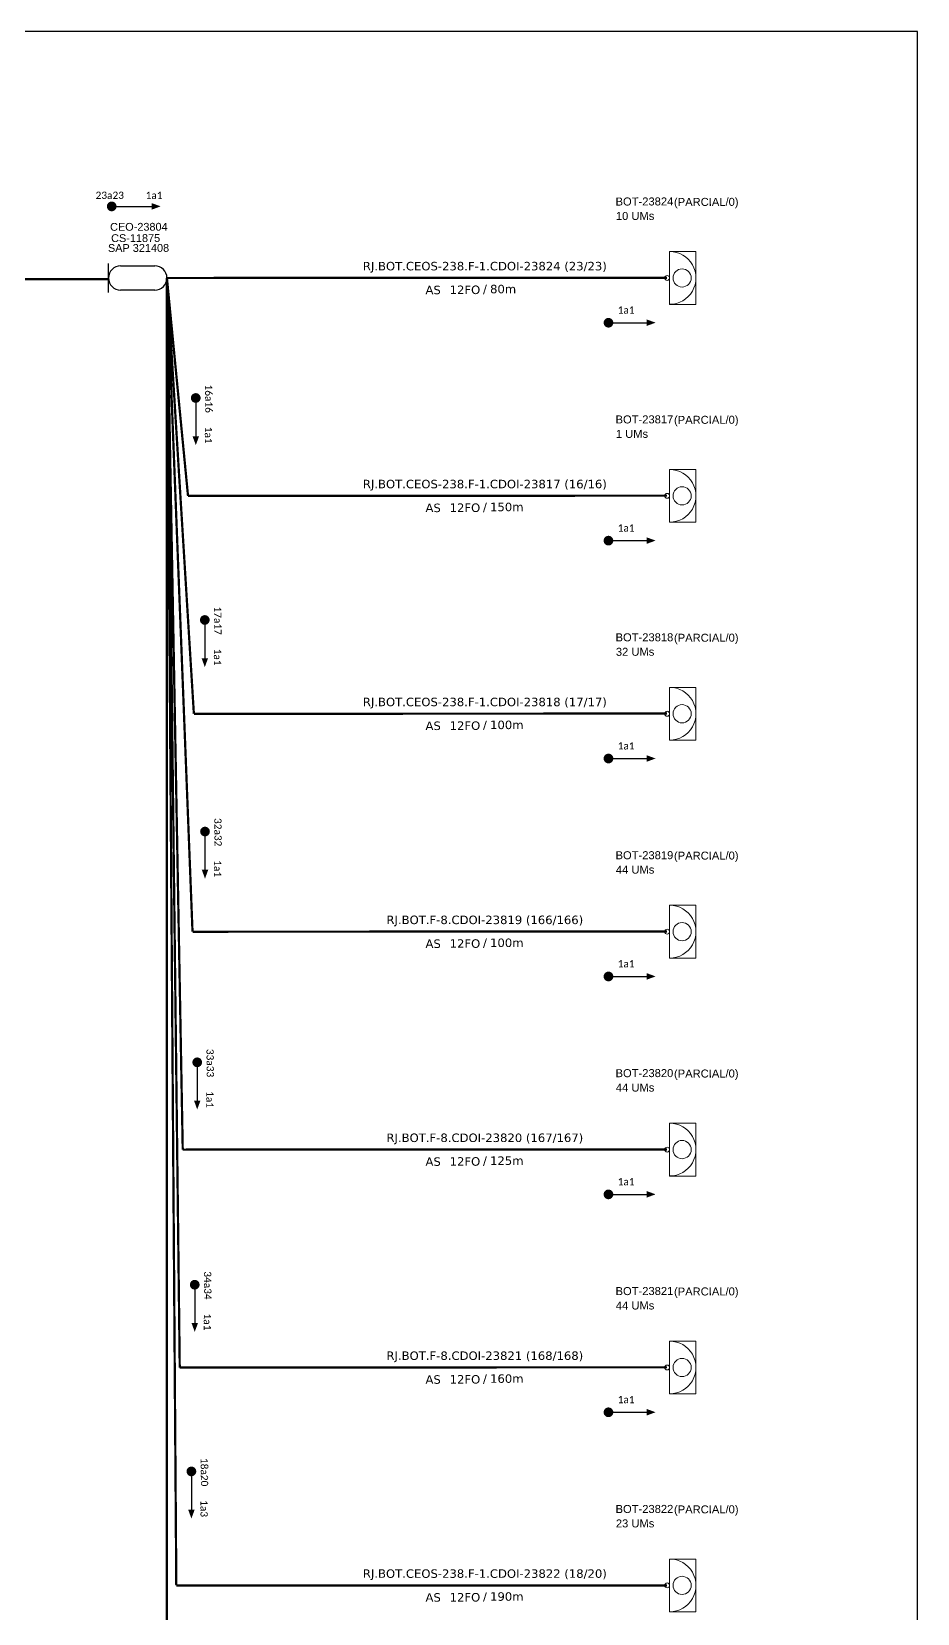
# Model space of a CAD drawing. Header units: millimetres. Extents: x 584467 to 586905, y 9719466 to 9720268.
# Drawn here: x 585123 to 585306, y 9719733.5 to 9720060.2 of the extents above; entities that cross this region are included whole.
import ezdxf
from ezdxf.enums import TextEntityAlignment as Align

# ---------------------------------------------------------------- set-up
doc = ezdxf.new("R2010")
doc.units = ezdxf.units.MM
doc.header["$LTSCALE"] = 0.5
for name, color, linetype, lineweight in [("20.0-LEGENDA DOS CDO'S", 1, 'Continuous', 0), ('20.2-CDO_POSTE', 1, 'Continuous', 5), ('40.1-ETIQUETAS', 1, 'Continuous', 20)]:
    doc.layers.add(name, color=color, linetype=linetype, lineweight=lineweight)
for name, color, linetype in [('20.4-CEOS', 1, 'Continuous'), ('30.4-Selo', 7, 'Continuous'), ('CAP a instalar', 1, 'Continuous'), ('SETA', 7, 'Continuous')]:
    doc.layers.add(name, color=color, linetype=linetype)
doc.styles.add('ARIAL', font='arial.ttf')
doc.styles.add('siredit', font='verdana.ttf')
doc.styles.get("Standard").update_dxf_attribs({"font": 'arial.ttf'})
doc.linetypes.add('FENCELINE1', pattern='A,0.25,-0.1,[133,ltypeshp.shx,S=0.1,R=0,X=-0.1,Y=0],-0.1,1', length=1.45)

# ---------------------------------------------------------------- blocks, each defined once
blk = doc.blocks.new('CDOE-TEXTO PADRÃO')
at = {"layer": "20.0-LEGENDA DOS CDO'S", "color": 0, "style": 'ARIAL'}
for tag, p in [('CDO_N', (0.49, 7.39)), ('SAP', (0.51, 1.67)), ('CORDOALHA', (0.5, 4.33)), ('SPLITER_1', (0.59, -0.91)), ('SPLITER_2', (0.6, -3.55)), ('(XX-XX_F)S', (0.54, -8.29)), ('(XX-XX_L)S', (0.55, -10.83)), ('UMS', (0.55, -13.15))]:
    blk.add_attdef(tag, p, '', height=1.7, rotation=0.118, dxfattribs=at)
blk.add_attdef('FIBRAS_UTILIZADAS', text='', height=1.7, rotation=0.118, dxfattribs=at).set_placement((19.77, 7.43), align=Align.CENTER)
blk = doc.blocks.new('ETIQUETA_RS5F')
at = {"layer": '40.1-ETIQUETAS', "color": 0, "style": 'siredit'}
blk.add_text('/', height=1.5, dxfattribs=at).set_placement((1.55, -1.95), align=Align.MIDDLE_RIGHT)
for tag, p in [('ETIQUETA_R_SECUNDARIA', (1.18, 2.1)), ('ETIQUETA_R_PRIMARIA', (1.18, 4.1)), ('F_ATIVAS/F_MORTAS', (1.11, -4.24))]:
    blk.add_attdef(tag, text='', height=1.5, dxfattribs=at).set_placement(p, align=Align.MIDDLE_CENTER)
for tag, p in [('TIPO_CABO', (-6.62, -2.12)), ('CAP_CABO', (0.37, -2.09))]:
    blk.add_attdef(tag, text='', height=1.5, dxfattribs=at).set_placement(p, align=Align.MIDDLE_RIGHT)
blk.add_attdef('METROS', text='', height=1.5, dxfattribs=at).set_placement((2.11, -1.95), align=Align.MIDDLE_LEFT)
for tag, p in [('FUSÃO_1', (0.82, -8.39)), ('FUSÃO_2', (0.82, -10.6)), ('FUSÃO_3', (0.82, -12.93)), ('FUSÃO_4', (0.82, -15.14)), ('FUSÃO_5', (0.82, -17.16))]:
    blk.add_attdef(tag, text='', height=1.5, dxfattribs=at).set_placement(p, align=Align.CENTER)

msp = doc.modelspace()

# ---------------------------------------------------------------- linework, layer by layer
msp.add_lwpolyline([(584467.45, 9719466.16), (585306.01, 9719466.16), (585306.01, 9720060.16), (584467.45, 9720060.16), (584467.45, 9719466.16)])
at = {"const_width": 1}
for points in [[(585139.01, 9720024.07, 1), (585140.01, 9720024.07, 1)], [(585241.67, 9720000.05, 1), (585242.67, 9720000.05, 1)], [(585156.88, 9719985.01, 1), (585156.88, 9719984.01, 1)], [(585241.67, 9719955.05, 1), (585242.67, 9719955.05, 1)], [(585158.75, 9719939.17, 1), (585158.75, 9719938.17, 1)], [(585241.67, 9719910.05, 1), (585242.67, 9719910.05, 1)], [(585158.79, 9719895.48, 1), (585158.79, 9719894.48, 1)], [(585241.67, 9719865.05, 1), (585242.67, 9719865.05, 1)], [(585157.18, 9719847.82, 1), (585157.18, 9719846.82, 1)], [(585241.67, 9719820.05, 1), (585242.67, 9719820.05, 1)], [(585156.67, 9719801.89, 1), (585156.67, 9719800.89, 1)], [(585241.67, 9719775.05, 1), (585242.67, 9719775.05, 1)], [(585155.98, 9719763.34, 1), (585155.98, 9719762.34, 1)]]:
    msp.add_lwpolyline(points, format="xyb", close=True, dxfattribs=at)
at = {"layer": '20.4-CEOS', "color": 0}
for p, q in [((585138.85, 9720006.26), (585138.85, 9720012.31)), ((585141.36, 9720011.8), (585148.41, 9720011.8)), ((585148.41, 9720006.77), (585141.36, 9720006.77))]:
    msp.add_line(p, q, dxfattribs=at)
for centre, start, end in [((585141.36, 9720009.28), 90, 270), ((585148.41, 9720009.28), 270, 90)]:
    msp.add_arc(centre, 2.51, start, end, dxfattribs=at)
at = {"layer": '40.1-ETIQUETAS', "color": 8}
for points in [[(585254.81, 9720014.74), (585260.25, 9720014.74), (585260.25, 9720003.84), (585254.81, 9720003.84)], [(585254.81, 9719969.74), (585260.25, 9719969.74), (585260.25, 9719958.84), (585254.81, 9719958.84)], [(585254.81, 9719924.74), (585260.25, 9719924.74), (585260.25, 9719913.84), (585254.81, 9719913.84)], [(585254.81, 9719879.74), (585260.25, 9719879.74), (585260.25, 9719868.84), (585254.81, 9719868.84)], [(585254.81, 9719834.74), (585260.25, 9719834.74), (585260.25, 9719823.84), (585254.81, 9719823.84)], [(585254.81, 9719789.74), (585260.25, 9719789.74), (585260.25, 9719778.84), (585254.81, 9719778.84)], [(585254.81, 9719744.74), (585260.25, 9719744.74), (585260.25, 9719733.84), (585254.81, 9719733.84)]]:
    msp.add_lwpolyline(points, close=True, dxfattribs=at)
for centre, major_axis, start_param, end_param in [((585254.81, 9720009.3), (-3.85, 3.85), 2.356194, 5.497787), ((585254.3, 9720009.3), (-0.356, 0.356), 2.356194490191767, 8.639379797371353), ((585257.39, 9720009.3), (1.33, 1.33), 3.926991, 10.210176), ((585254.81, 9719964.3), (-3.85, 3.85), 2.356194, 5.497787), ((585254.3, 9719964.3), (-0.356, 0.356), 2.356194490191767, 8.639379797371353), ((585257.39, 9719964.3), (1.33, 1.33), 3.926991, 10.210176), ((585254.81, 9719919.3), (-3.85, 3.85), 2.356194, 5.497787), ((585254.3, 9719919.3), (-0.356, 0.356), 2.356194490191767, 8.639379797371353), ((585257.39, 9719919.3), (1.33, 1.33), 3.926991, 10.210176), ((585254.81, 9719874.3), (-3.85, 3.85), 2.356194, 5.497787), ((585257.39, 9719874.3), (1.33, 1.33), 3.926991, 10.210176), ((585254.3, 9719874.3), (-0.356, 0.356), 2.356194490191767, 8.639379797371353), ((585254.81, 9719829.3), (-3.85, 3.85), 2.356194, 5.497787), ((585257.39, 9719829.3), (1.33, 1.33), 3.926991, 10.210176), ((585254.3, 9719829.3), (-0.356, 0.356), 2.356194490191767, 8.639379797371353), ((585254.81, 9719784.3), (-3.85, 3.85), 2.356194, 5.497787), ((585254.3, 9719784.3), (-0.356, 0.356), 2.356194490191767, 8.639379797371353), ((585257.39, 9719784.3), (1.33, 1.33), 3.926991, 10.210176), ((585254.81, 9719739.3), (-3.85, 3.85), 2.356194, 5.497787), ((585254.3, 9719739.3), (-0.356, 0.356), 2.356194490191767, 8.639379797371353), ((585257.39, 9719739.3), (1.33, 1.33), 3.926991, 10.210176)]:
    msp.add_ellipse(centre, major_axis=major_axis, ratio=1, start_param=start_param, end_param=end_param, dxfattribs=at)
at = {"layer": 'CAP a instalar', "color": 8, "linetype": 'FENCELINE1', "ltscale": 7, "const_width": 0.467}
for points in [[(585150.92, 9720009.29), (585254.3, 9720009.34)], [(585150.92, 9720009.29), (585150.92, 9719694.29)], [(585152.86, 9719739.3), (585150.92, 9720009.28)], [(585150.92, 9720009.29), (585153.57, 9719784.29)], [(585154.19, 9719829.29), (585150.92, 9720009.29)], [(585150.92, 9720009.28), (585156.21, 9719874.29)], [(585156.49, 9719919.29), (585150.92, 9720009.29)], [(585155.28, 9719964.29), (585150.92, 9720009.29)], [(585155.28, 9719964.29), (585254.3, 9719964.34)], [(585156.49, 9719919.29), (585254.3, 9719919.34)], [(585156.21, 9719874.29), (585254.3, 9719874.34)], [(585154.19, 9719829.29), (585254.3, 9719829.34)], [(585153.57, 9719784.3), (585254.3, 9719784.34)], [(585254.3, 9719739.3), (585152.86, 9719739.3)]]:
    msp.add_lwpolyline(points, dxfattribs=at)
at = {"layer": 'CAP a instalar', "color": 0, "linetype": 'FENCELINE1', "ltscale": 7, "const_width": 0.467}
msp.add_lwpolyline([(585000.19, 9720009.05), (585138.84, 9720009.05)], dxfattribs=at)
at = {"layer": 'SETA'}
for points in [[(585139.89, 9720024.06), (585148.49, 9720024.06)], [(585242.17, 9720000.05), (585250.77, 9720000.05)], [(585156.88, 9719984.51), (585156.88, 9719975.91)], [(585242.17, 9719955.05), (585250.77, 9719955.05)], [(585158.75, 9719938.67), (585158.74, 9719930.07)], [(585242.17, 9719910.05), (585250.77, 9719910.05)], [(585158.79, 9719894.98), (585158.78, 9719886.39)], [(585242.17, 9719865.05), (585250.77, 9719865.05)], [(585157.18, 9719847.32), (585157.17, 9719838.72)], [(585242.17, 9719820.05), (585250.77, 9719820.05)], [(585156.67, 9719801.39), (585156.66, 9719792.79)], [(585242.17, 9719775.05), (585250.77, 9719775.05)], [(585155.98, 9719762.84), (585155.97, 9719754.24)]]:
    msp.add_lwpolyline(points, dxfattribs=at)
for points in [[(585147.8, 9720024.74), (585149.63, 9720024.08), (585147.8, 9720023.41)], [(585250.08, 9720000.73), (585251.91, 9720000.06), (585250.08, 9719999.39)], [(585157.56, 9719976.6), (585156.89, 9719974.77), (585156.22, 9719976.6)], [(585250.08, 9719955.73), (585251.91, 9719955.06), (585250.08, 9719954.39)], [(585159.42, 9719930.76), (585158.75, 9719928.93), (585158.09, 9719930.77)], [(585250.08, 9719910.73), (585251.91, 9719910.06), (585250.08, 9719909.39)], [(585159.46, 9719887.08), (585158.79, 9719885.25), (585158.13, 9719887.08)], [(585250.08, 9719865.73), (585251.91, 9719865.06), (585250.08, 9719864.39)], [(585157.85, 9719839.41), (585157.18, 9719837.58), (585156.52, 9719839.41)], [(585250.08, 9719820.73), (585251.91, 9719820.06), (585250.08, 9719819.39)], [(585157.34, 9719793.48), (585156.67, 9719791.65), (585156.01, 9719793.48)], [(585250.08, 9719775.73), (585251.91, 9719775.06), (585250.08, 9719774.39)], [(585156.65, 9719754.93), (585155.98, 9719753.1), (585155.32, 9719754.93)]]:
    msp.add_solid(points, dxfattribs=at)

# ---------------------------------------------------------------- block references
at = {"layer": '20.2-CDO_POSTE', "color": 0}
ref = msp.add_blockref('CDOE-TEXTO PADRÃO', (585140.57, 9720011.96), dxfattribs=dict(at, xscale=0.947556147652673, yscale=0.947556147652673, zscale=0.947556147652673))
ref.add_attrib('CDO_N', 'CS-11875', (585139.39, 9720016.71), dxfattribs={"layer": "20.0-LEGENDA DOS CDO'S", "color": 0, "height": 1.611, "rotation": 0.118, "style": 'ARIAL'})
ref.add_attrib('SAP', 'CEO-23804', (585139.18, 9720019.04), dxfattribs={"layer": "20.0-LEGENDA DOS CDO'S", "color": 0, "height": 1.611, "rotation": 0.118, "style": 'ARIAL'})
ref = msp.add_blockref('CDOE-TEXTO PADRÃO', (585138.64, 9720009.93), dxfattribs=dict(at, xscale=0.947556147652673, yscale=0.947556147652673, zscale=0.947556147652673))
ref.add_attrib('CDO_N', 'SAP 321408', (585138.74, 9720014.67), dxfattribs={"layer": "20.0-LEGENDA DOS CDO'S", "color": 0, "height": 1.611, "rotation": 0.118, "style": 'ARIAL'})
at = {"layer": '40.1-ETIQUETAS', "color": 8}
ref = msp.add_blockref('CDOE-TEXTO PADRÃO', (585250.73, 9720013.18), dxfattribs=dict(at, xscale=0.9720000028610228, yscale=0.9720000028610228, zscale=0.9720000028610228))
ref.add_attrib('CDO_N', 'BOT-23824', (585243.64, 9720024.25), dxfattribs={"layer": "20.0-LEGENDA DOS CDO'S", "color": 0, "height": 1.652, "rotation": 0.118, "style": 'ARIAL'})
ref.add_attrib('CORDOALHA', '10 UMs', (585243.7, 9720021.27), dxfattribs={"layer": "20.0-LEGENDA DOS CDO'S", "color": 0, "height": 1.652, "rotation": 0.118, "style": 'ARIAL'})
ref.add_attrib('FIBRAS_UTILIZADAS', '          (PARCIAL/0)', dxfattribs={"layer": "20.0-LEGENDA DOS CDO'S", "color": 0, "height": 1.6523, "rotation": 0.118, "style": 'ARIAL'}).set_placement((585259.18, 9720024.17), align=Align.CENTER)
ref = msp.add_blockref('ETIQUETA_RS5F', (585215.24, 9720009.29), dxfattribs=dict(at, xscale=1.16639998499977, yscale=1.16639998499977, zscale=1.16639998499977))
ref.add_attrib('ETIQUETA_R_SECUNDARIA', 'RJ.BOT.CEOS-238.F-1.CDOI-23824 (23/23)', dxfattribs={"layer": '30.4-Selo', "color": 0, "height": 1.7496, "style": 'siredit'}).set_placement((585216.62, 9720011.74), align=Align.MIDDLE_CENTER)
ref.add_attrib('TIPO_CABO', 'AS', dxfattribs={"color": 0, "height": 1.75, "style": 'siredit'}).set_placement((585207.52, 9720006.82), align=Align.MIDDLE_RIGHT)
ref.add_attrib('CAP_CABO', '12FO', dxfattribs={"color": 0, "height": 1.75, "style": 'siredit'}).set_placement((585215.67, 9720006.85), align=Align.MIDDLE_RIGHT)
ref.add_attrib('METROS', '80m', dxfattribs={"color": 0, "height": 1.75, "style": 'siredit'}).set_placement((585217.7, 9720007.01), align=Align.MIDDLE_LEFT)
ref = msp.add_blockref('CDOE-TEXTO PADRÃO', (585250.73, 9719968.18), dxfattribs=dict(at, xscale=0.9720000028610228, yscale=0.9720000028610228, zscale=0.9720000028610228))
ref.add_attrib('CDO_N', 'BOT-23817', (585243.64, 9719979.25), dxfattribs={"layer": "20.0-LEGENDA DOS CDO'S", "color": 0, "height": 1.652, "rotation": 0.118, "style": 'ARIAL'})
ref.add_attrib('CORDOALHA', '1 UMs', (585243.7, 9719976.27), dxfattribs={"layer": "20.0-LEGENDA DOS CDO'S", "color": 0, "height": 1.652, "rotation": 0.118, "style": 'ARIAL'})
ref.add_attrib('FIBRAS_UTILIZADAS', '          (PARCIAL/0)', dxfattribs={"layer": "20.0-LEGENDA DOS CDO'S", "color": 0, "height": 1.6523, "rotation": 0.118, "style": 'ARIAL'}).set_placement((585259.18, 9719979.17), align=Align.CENTER)
ref = msp.add_blockref('ETIQUETA_RS5F', (585215.24, 9719964.29), dxfattribs=dict(at, xscale=1.16639998499977, yscale=1.16639998499977, zscale=1.16639998499977))
ref.add_attrib('ETIQUETA_R_SECUNDARIA', 'RJ.BOT.CEOS-238.F-1.CDOI-23817 (16/16)', dxfattribs={"layer": '30.4-Selo', "color": 0, "height": 1.7496, "style": 'siredit'}).set_placement((585216.62, 9719966.74), align=Align.MIDDLE_CENTER)
ref.add_attrib('TIPO_CABO', 'AS', dxfattribs={"color": 0, "height": 1.75, "style": 'siredit'}).set_placement((585207.52, 9719961.82), align=Align.MIDDLE_RIGHT)
ref.add_attrib('CAP_CABO', '12FO', dxfattribs={"color": 0, "height": 1.75, "style": 'siredit'}).set_placement((585215.67, 9719961.85), align=Align.MIDDLE_RIGHT)
ref.add_attrib('METROS', '150m', dxfattribs={"color": 0, "height": 1.75, "style": 'siredit'}).set_placement((585217.7, 9719962.01), align=Align.MIDDLE_LEFT)
ref = msp.add_blockref('CDOE-TEXTO PADRÃO', (585250.73, 9719923.18), dxfattribs=dict(at, xscale=0.9720000028610228, yscale=0.9720000028610228, zscale=0.9720000028610228))
ref.add_attrib('CDO_N', 'BOT-23818', (585243.64, 9719934.25), dxfattribs={"layer": "20.0-LEGENDA DOS CDO'S", "color": 0, "height": 1.652, "rotation": 0.118, "style": 'ARIAL'})
ref.add_attrib('CORDOALHA', '32 UMs', (585243.7, 9719931.27), dxfattribs={"layer": "20.0-LEGENDA DOS CDO'S", "color": 0, "height": 1.652, "rotation": 0.118, "style": 'ARIAL'})
ref.add_attrib('FIBRAS_UTILIZADAS', '          (PARCIAL/0)', dxfattribs={"layer": "20.0-LEGENDA DOS CDO'S", "color": 0, "height": 1.6523, "rotation": 0.118, "style": 'ARIAL'}).set_placement((585259.18, 9719934.17), align=Align.CENTER)
ref = msp.add_blockref('ETIQUETA_RS5F', (585215.24, 9719919.29), dxfattribs=dict(at, xscale=1.16639998499977, yscale=1.16639998499977, zscale=1.16639998499977))
ref.add_attrib('ETIQUETA_R_SECUNDARIA', 'RJ.BOT.CEOS-238.F-1.CDOI-23818 (17/17)', dxfattribs={"layer": '30.4-Selo', "color": 0, "height": 1.7496, "style": 'siredit'}).set_placement((585216.62, 9719921.74), align=Align.MIDDLE_CENTER)
ref.add_attrib('TIPO_CABO', 'AS', dxfattribs={"color": 0, "height": 1.75, "style": 'siredit'}).set_placement((585207.52, 9719916.82), align=Align.MIDDLE_RIGHT)
ref.add_attrib('CAP_CABO', '12FO', dxfattribs={"color": 0, "height": 1.75, "style": 'siredit'}).set_placement((585215.67, 9719916.85), align=Align.MIDDLE_RIGHT)
ref.add_attrib('METROS', '100m', dxfattribs={"color": 0, "height": 1.75, "style": 'siredit'}).set_placement((585217.7, 9719917.01), align=Align.MIDDLE_LEFT)
ref = msp.add_blockref('CDOE-TEXTO PADRÃO', (585250.73, 9719878.18), dxfattribs=dict(at, xscale=0.9720000028610228, yscale=0.9720000028610228, zscale=0.9720000028610228))
ref.add_attrib('CDO_N', 'BOT-23819', (585243.64, 9719889.25), dxfattribs={"layer": "20.0-LEGENDA DOS CDO'S", "color": 0, "height": 1.652, "rotation": 0.118, "style": 'ARIAL'})
ref.add_attrib('CORDOALHA', '44 UMs', (585243.7, 9719886.27), dxfattribs={"layer": "20.0-LEGENDA DOS CDO'S", "color": 0, "height": 1.652, "rotation": 0.118, "style": 'ARIAL'})
ref.add_attrib('FIBRAS_UTILIZADAS', '          (PARCIAL/0)', dxfattribs={"layer": "20.0-LEGENDA DOS CDO'S", "color": 0, "height": 1.6523, "rotation": 0.118, "style": 'ARIAL'}).set_placement((585259.18, 9719889.17), align=Align.CENTER)
ref = msp.add_blockref('ETIQUETA_RS5F', (585215.24, 9719874.29), dxfattribs=dict(at, xscale=1.16639998499977, yscale=1.16639998499977, zscale=1.16639998499977))
ref.add_attrib('ETIQUETA_R_SECUNDARIA', 'RJ.BOT.F-8.CDOI-23819 (166/166)', dxfattribs={"layer": '30.4-Selo', "color": 0, "height": 1.7496, "style": 'siredit'}).set_placement((585216.62, 9719876.74), align=Align.MIDDLE_CENTER)
ref.add_attrib('TIPO_CABO', 'AS', dxfattribs={"color": 0, "height": 1.75, "style": 'siredit'}).set_placement((585207.52, 9719871.82), align=Align.MIDDLE_RIGHT)
ref.add_attrib('CAP_CABO', '12FO', dxfattribs={"color": 0, "height": 1.75, "style": 'siredit'}).set_placement((585215.67, 9719871.85), align=Align.MIDDLE_RIGHT)
ref.add_attrib('METROS', '100m', dxfattribs={"color": 0, "height": 1.75, "style": 'siredit'}).set_placement((585217.7, 9719872.01), align=Align.MIDDLE_LEFT)
ref = msp.add_blockref('CDOE-TEXTO PADRÃO', (585250.73, 9719833.18), dxfattribs=dict(at, xscale=0.9720000028610228, yscale=0.9720000028610228, zscale=0.9720000028610228))
ref.add_attrib('CDO_N', 'BOT-23820', (585243.64, 9719844.25), dxfattribs={"layer": "20.0-LEGENDA DOS CDO'S", "color": 0, "height": 1.652, "rotation": 0.118, "style": 'ARIAL'})
ref.add_attrib('CORDOALHA', '44 UMs', (585243.7, 9719841.27), dxfattribs={"layer": "20.0-LEGENDA DOS CDO'S", "color": 0, "height": 1.652, "rotation": 0.118, "style": 'ARIAL'})
ref.add_attrib('FIBRAS_UTILIZADAS', '          (PARCIAL/0)', dxfattribs={"layer": "20.0-LEGENDA DOS CDO'S", "color": 0, "height": 1.6523, "rotation": 0.118, "style": 'ARIAL'}).set_placement((585259.18, 9719844.17), align=Align.CENTER)
ref = msp.add_blockref('ETIQUETA_RS5F', (585215.24, 9719829.29), dxfattribs=dict(at, xscale=1.16639998499977, yscale=1.16639998499977, zscale=1.16639998499977))
ref.add_attrib('ETIQUETA_R_SECUNDARIA', 'RJ.BOT.F-8.CDOI-23820 (167/167)', dxfattribs={"layer": '30.4-Selo', "color": 0, "height": 1.7496, "style": 'siredit'}).set_placement((585216.62, 9719831.74), align=Align.MIDDLE_CENTER)
ref.add_attrib('TIPO_CABO', 'AS', dxfattribs={"color": 0, "height": 1.75, "style": 'siredit'}).set_placement((585207.52, 9719826.82), align=Align.MIDDLE_RIGHT)
ref.add_attrib('CAP_CABO', '12FO', dxfattribs={"color": 0, "height": 1.75, "style": 'siredit'}).set_placement((585215.67, 9719826.85), align=Align.MIDDLE_RIGHT)
ref.add_attrib('METROS', '125m', dxfattribs={"color": 0, "height": 1.75, "style": 'siredit'}).set_placement((585217.7, 9719827.01), align=Align.MIDDLE_LEFT)
ref = msp.add_blockref('CDOE-TEXTO PADRÃO', (585250.73, 9719788.18), dxfattribs=dict(at, xscale=0.9720000028610228, yscale=0.9720000028610228, zscale=0.9720000028610228))
ref.add_attrib('CDO_N', 'BOT-23821', (585243.64, 9719799.25), dxfattribs={"layer": "20.0-LEGENDA DOS CDO'S", "color": 0, "height": 1.652, "rotation": 0.118, "style": 'ARIAL'})
ref.add_attrib('CORDOALHA', '44 UMs', (585243.7, 9719796.27), dxfattribs={"layer": "20.0-LEGENDA DOS CDO'S", "color": 0, "height": 1.652, "rotation": 0.118, "style": 'ARIAL'})
ref.add_attrib('FIBRAS_UTILIZADAS', '          (PARCIAL/0)', dxfattribs={"layer": "20.0-LEGENDA DOS CDO'S", "color": 0, "height": 1.6523, "rotation": 0.118, "style": 'ARIAL'}).set_placement((585259.18, 9719799.17), align=Align.CENTER)
ref = msp.add_blockref('ETIQUETA_RS5F', (585215.24, 9719784.29), dxfattribs=dict(at, xscale=1.16639998499977, yscale=1.16639998499977, zscale=1.16639998499977))
ref.add_attrib('ETIQUETA_R_SECUNDARIA', 'RJ.BOT.F-8.CDOI-23821 (168/168)', dxfattribs={"layer": '30.4-Selo', "color": 0, "height": 1.7496, "style": 'siredit'}).set_placement((585216.62, 9719786.74), align=Align.MIDDLE_CENTER)
ref.add_attrib('TIPO_CABO', 'AS', dxfattribs={"color": 0, "height": 1.75, "style": 'siredit'}).set_placement((585207.52, 9719781.82), align=Align.MIDDLE_RIGHT)
ref.add_attrib('CAP_CABO', '12FO', dxfattribs={"color": 0, "height": 1.75, "style": 'siredit'}).set_placement((585215.67, 9719781.85), align=Align.MIDDLE_RIGHT)
ref.add_attrib('METROS', '160m', dxfattribs={"color": 0, "height": 1.75, "style": 'siredit'}).set_placement((585217.7, 9719782.01), align=Align.MIDDLE_LEFT)
ref = msp.add_blockref('CDOE-TEXTO PADRÃO', (585250.73, 9719743.18), dxfattribs=dict(at, xscale=0.9720000028610228, yscale=0.9720000028610228, zscale=0.9720000028610228))
ref.add_attrib('CDO_N', 'BOT-23822', (585243.64, 9719754.25), dxfattribs={"layer": "20.0-LEGENDA DOS CDO'S", "color": 0, "height": 1.652, "rotation": 0.118, "style": 'ARIAL'})
ref.add_attrib('CORDOALHA', '23 UMs', (585243.7, 9719751.27), dxfattribs={"layer": "20.0-LEGENDA DOS CDO'S", "color": 0, "height": 1.652, "rotation": 0.118, "style": 'ARIAL'})
ref.add_attrib('FIBRAS_UTILIZADAS', '          (PARCIAL/0)', dxfattribs={"layer": "20.0-LEGENDA DOS CDO'S", "color": 0, "height": 1.6523, "rotation": 0.118, "style": 'ARIAL'}).set_placement((585259.18, 9719754.17), align=Align.CENTER)
ref = msp.add_blockref('ETIQUETA_RS5F', (585215.24, 9719739.29), dxfattribs=dict(at, xscale=1.16639998499977, yscale=1.16639998499977, zscale=1.16639998499977))
ref.add_attrib('ETIQUETA_R_SECUNDARIA', 'RJ.BOT.CEOS-238.F-1.CDOI-23822 (18/20)', dxfattribs={"layer": '30.4-Selo', "color": 0, "height": 1.7496, "style": 'siredit'}).set_placement((585216.62, 9719741.74), align=Align.MIDDLE_CENTER)
ref.add_attrib('TIPO_CABO', 'AS', dxfattribs={"color": 0, "height": 1.75, "style": 'siredit'}).set_placement((585207.52, 9719736.82), align=Align.MIDDLE_RIGHT)
ref.add_attrib('CAP_CABO', '12FO', dxfattribs={"color": 0, "height": 1.75, "style": 'siredit'}).set_placement((585215.67, 9719736.85), align=Align.MIDDLE_RIGHT)
ref.add_attrib('METROS', '190m', dxfattribs={"color": 0, "height": 1.75, "style": 'siredit'}).set_placement((585217.7, 9719737.01), align=Align.MIDDLE_LEFT)

# ---------------------------------------------------------------- texts
at = {"char_height": 1.5, "width": 25.3588, "attachment_point": 5}
for s, insert in [('\\C7;\\fCalibri|b0|i0|c0|p34;23a23', (585139.11, 9720026.36)), ('\\C7;\\fCalibri|b0|i0|c0|p34;1a1', (585148.27, 9720026.36)), ('\\C7;\\fCalibri|b0|i0|c0|p34;1a1', (585245.82, 9720002.67)), ('\\C7;\\fCalibri|b0|i0|c0|p34;1a1', (585245.82, 9719957.67)), ('\\C7;\\fCalibri|b0|i0|c0|p34;1a1', (585245.82, 9719912.67)), ('\\C7;\\fCalibri|b0|i0|c0|p34;1a1', (585245.82, 9719867.67)), ('\\C7;\\fCalibri|b0|i0|c0|p34;1a1', (585245.82, 9719822.67)), ('\\C7;\\fCalibri|b0|i0|c0|p34;1a1', (585245.82, 9719777.67))]:
    msp.add_mtext(s, dxfattribs=dict(at, insert=insert))
for s, insert, rotation in [('\\C7;\\fCalibri|b0|i0|c0|p34;16a16', (585159.57, 9719984.36), 270.6666), ('\\C7;\\fCalibri|b0|i0|c0|p34;1a1', (585159.5, 9719976.83), 269.9383), ('\\C7;\\fCalibri|b0|i0|c0|p34;17a17', (585161.43, 9719938.52), 270.6666), ('\\C7;\\fCalibri|b0|i0|c0|p34;1a1', (585161.37, 9719930.99), 269.9383), ('{\\fCalibri|b0|i0|c0|p34;\\C7;32a32}', (585161.47, 9719894.84), 270.6666), ('{\\fCalibri|b0|i0|c0|p34;\\C7;1a1}', (585161.41, 9719887.3), 269.9383), ('{\\fCalibri|b0|i0|c0|p34;\\C7;33a33}', (585159.86, 9719847.17), 270.6666), ('{\\fCalibri|b0|i0|c0|p34;\\C7;1a1}', (585159.8, 9719839.63), 269.9383), ('\\pt6;{\\fCalibri|b0|i0|c0|p34;\\C7;34a34}', (585159.35, 9719801.24), 270.6666), ('{\\fCalibri|b0|i0|c0|p34;\\C7;1a1}', (585159.29, 9719793.7), 269.9383), ('\\C7;\\fCalibri|b0|i0|c0|p34;18a20', (585158.66, 9719762.69), 270.6666), ('\\C7;\\fCalibri|b0|i0|c0|p34;1a3', (585158.6, 9719755.15), 269.9383)]:
    msp.add_mtext(s, dxfattribs=dict(at, insert=insert, rotation=rotation))

doc.saveas('drawing.dxf')
